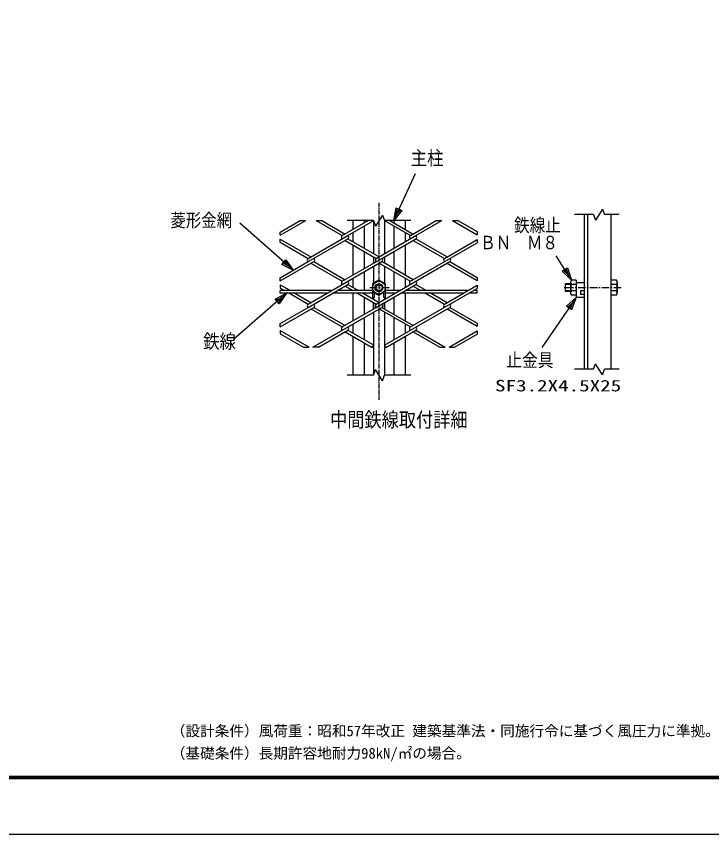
# Model space of a CAD drawing. Units: millimetres, scale not verified. Extents: x -4455 to 4455, y -3150 to 3150.
# Drawn here: x 368 to 2705, y -3150 to -399 of the extents above; entities that cross this region are included whole.
import ezdxf
from ezdxf.enums import TextEntityAlignment as Align

# ---------------------------------------------------------------- set-up
doc = ezdxf.new("R2010")
doc.units = ezdxf.units.MM
doc.header["$LTSCALE"] = 20
doc.linetypes.add('USER1', pattern=[1.125, 0.75, -0.125, 0.125, -0.125])
doc.linetypes.add('USER2', pattern=[2, 1.25, -0.25, 0.25, -0.25])
for name, color, linetype, lineweight in [('0-0_1', 7, 'Continuous', 25), ('0-1_2', 7, 'Continuous', 25), ('0-2_0', 4, 'Continuous', 25), ('0-4_EXTCNT-LMEC0', 2, 'Continuous', 25), ('0-7_WAKU', 7, 'Continuous', 25)]:
    doc.layers.add(name, color=color, linetype=linetype, lineweight=lineweight)
doc.layers.add('0-9_D-TTL-TXT', color=7, linetype='Continuous')
doc.styles.add('ＭＳ ゴシック', font='')
doc.styles.get('ＭＳ ゴシック').set_extended_font_data('MS Gothic')

# ---------------------------------------------------------------- blocks, each defined once
blk = doc.blocks.new('C6')
at = {"layer": '0-0_1', "color": 4}
blk.add_line((123468.4, 40684.1), (124940, 43849.3), dxfattribs=at)
blk.add_lwpolyline([(124013, 41357.3), (123468.4, 40684.1), (123632.1, 41534.4)], close=True, dxfattribs=at)
blk.add_lwpolyline([(123917.8, 41401.6), (123645.5, 41065), (123727.4, 41490.1)], dxfattribs=at)
blk = doc.blocks.new('C7')
at = {"layer": '0-0_1', "color": 4}
blk.add_line((116716.1, 37343.7), (113134.7, 40506.1), dxfattribs=at)
blk.add_lwpolyline([(116225.5, 38057.1), (116716.1, 37343.7), (115947.5, 37742.3)], close=True, dxfattribs=at)
blk.add_lwpolyline([(116156, 37978.4), (116401.3, 37621.7), (116017, 37821)], dxfattribs=at)
blk = doc.blocks.new('C8')
at = {"layer": '0-0_1', "color": 4}
blk.add_line((135422.4, 36674), (134398.6, 38324.4), dxfattribs=at)
blk.add_lwpolyline([(135158.1, 37498.6), (135422.4, 36674), (134801.2, 37277.1)], close=True, dxfattribs=at)
blk.add_lwpolyline([(135068.9, 37443.2), (135201, 37030.9), (134890.4, 37332.5)], dxfattribs=at)
blk = doc.blocks.new('C9')
at = {"layer": '0-0_1', "color": 4}
blk.add_line((135729.1, 35507.4), (134573.6, 33820.7), dxfattribs=at)
blk.add_lwpolyline([(135081.1, 34933.1), (135729.1, 35507.4), (135427.6, 34695.7)], close=True, dxfattribs=at)
blk.add_lwpolyline([(135167.7, 34873.7), (135491.7, 35160.9), (135341, 34755.1)], dxfattribs=at)
blk = doc.blocks.new('C10')
at = {"layer": '0-0_1', "color": 4}
blk.add_line((116273, 35797.2), (112704.2, 32689.8), dxfattribs=at)
blk.add_lwpolyline([(115501.6, 35404), (116273, 35797.2), (115777.4, 35087.3)], close=True, dxfattribs=at)
blk.add_lwpolyline([(115570.5, 35324.8), (115956.2, 35521.4), (115708.4, 35166.4)], dxfattribs=at)

msp = doc.modelspace()

# ---------------------------------------------------------------- linework, layer by layer
at = {"layer": '0-0_1', "color": 4, "linetype": 'USER1'}
msp.add_line((1586.68, -1025.58), (1586.68, -1688.18), dxfattribs=at)
at = {"layer": '0-0_1', "color": 4}
for p, q in [((1598.53, -1067.13), (1574.84, -1104.38)), ((1598.53, -1067.13), (1605.31, -1085.75)), ((2307.97, -1065.75), (2243.99, -1065.75)), ((2307.97, -1065.75), (2314.75, -1084.38)), ((2338.44, -1047.13), (2314.75, -1084.38)), ((2338.44, -1047.13), (2345.22, -1065.75)), ((2394.55, -1065.75), (2345.22, -1065.75)), ((1321.76, -1085.75), (1340.39, -1085.75)), ((1375.98, -1085.75), (1394.6, -1085.75)), ((1568.06, -1085.75), (1480.02, -1085.75)), ((1568.06, -1085.75), (1574.84, -1104.38)), ((1693.35, -1085.75), (1605.31, -1085.75)), ((1779.4, -1085.75), (1798.02, -1085.75)), ((1833.62, -1085.75), (1852.24, -1085.75)), ((1254.97, -1135.07), (1254.97, -1124.31)), ((1916.5, -1122.86), (1916.5, -1133.61)), ((1254.97, -1158.75), (1254.97, -1148)), ((1916.5, -1149.46), (1916.5, -1160.21)), ((1254.97, -1288.68), (1254.97, -1277.93)), ((1916.5, -1276.47), (1916.5, -1287.22)), ((1254.97, -1301.61), (1254.97, -1312.37)), ((1916.5, -1303.07), (1916.5, -1313.83)), ((2230.86, -1300.59), (2212.52, -1300.59)), ((1254.97, -1330.1), (1254.97, -1321.1)), ((1916.5, -1330.1), (1916.5, -1321.1)), ((2230.86, -1321.92), (2212.52, -1321.92)), ((1916.5, -1430.08), (1916.5, -1440.83)), ((1254.97, -1442.29), (1254.97, -1431.54)), ((1254.97, -1455.23), (1254.97, -1465.98)), ((1916.5, -1456.69), (1916.5, -1467.44)), ((1333.12, -1511.1), (1351.75, -1511.1)), ((1383.24, -1511.1), (1364.62, -1511.1)), ((1563.4, -1511.94), (1568.06, -1503.88)), ((1605.31, -1504.24), (1609.96, -1512.31)), ((1790.76, -1511.1), (1809.38, -1511.1)), ((1822.25, -1511.1), (1840.88, -1511.1)), ((2307.97, -1585.44), (2314.75, -1566.82)), ((2338.44, -1604.07), (2314.75, -1566.82)), ((1568.06, -1605.44), (1574.84, -1586.82)), ((1598.53, -1624.07), (1574.84, -1586.82)), ((2307.97, -1585.44), (2243.99, -1585.44)), ((2338.44, -1604.07), (2345.22, -1585.44)), ((2394.55, -1585.44), (2345.22, -1585.44)), ((1568.06, -1605.44), (1480.02, -1605.44)), ((1598.53, -1624.07), (1605.31, -1605.44)), ((1693.35, -1605.44), (1605.31, -1605.44))]:
    msp.add_line(p, q, dxfattribs=at)
at = {"layer": '0-0_1'}
for p, q in [((2275.86, -1065.75), (2275.86, -1585.44)), ((2287.86, -1065.75), (2287.86, -1585.44)), ((2365.86, -1065.75), (2365.86, -1585.44)), ((1254.97, -1135.07), (1340.39, -1085.75)), ((1254.97, -1124.31), (1321.76, -1085.75)), ((1375.98, -1085.75), (1463.28, -1136.16)), ((1394.6, -1085.75), (1472.59, -1130.78)), ((1463.28, -1136.16), (1550.58, -1085.75)), ((1481.9, -1136.16), (1569.2, -1085.75)), ((1498.64, -1085.75), (1498.64, -1115.74)), ((1537.23, -1085.75), (1537.23, -1093.46)), ((1568.06, -1085.75), (1568.06, -1196.65)), ((1604.8, -1085.75), (1692.1, -1136.16)), ((1605.31, -1085.75), (1605.31, -1197.02)), ((1623.42, -1085.75), (1701.41, -1130.78)), ((1636.16, -1085.75), (1636.16, -1093.11)), ((1674.73, -1085.75), (1674.73, -1115.38)), ((1692.1, -1136.16), (1779.4, -1085.75)), ((1710.72, -1136.16), (1798.02, -1085.75)), ((1833.62, -1085.75), (1916.5, -1133.61)), ((1852.24, -1085.75), (1916.5, -1122.86)), ((1498.64, -1126.5), (1498.64, -1156.57)), ((1537.23, -1104.22), (1537.23, -1178.85)), ((1636.16, -1103.86), (1636.16, -1179.21)), ((1674.73, -1126.13), (1674.73, -1156.94)), ((1254.97, -1148), (1358.18, -1207.59)), ((1348.87, -1212.96), (1481.9, -1136.16)), ((1348.87, -1223.72), (1481.9, -1146.91)), ((1472.59, -1152.29), (1577.69, -1212.96)), ((1481.9, -1146.91), (1587, -1207.59)), ((1577.69, -1212.96), (1710.72, -1136.16)), ((1596.31, -1212.96), (1710.72, -1146.91)), ((1701.41, -1152.29), (1806.51, -1212.96)), ((1710.72, -1146.91), (1815.82, -1207.59)), ((1806.51, -1212.96), (1916.5, -1149.46)), ((1254.97, -1158.75), (1348.87, -1212.96)), ((1498.64, -1167.33), (1498.64, -1269.36)), ((1674.73, -1167.69), (1674.73, -1268.99)), ((1692.1, -1289.77), (1916.5, -1160.21)), ((1537.23, -1189.6), (1537.22, -1247.08)), ((1568.06, -1207.4), (1568.06, -1229.28)), ((1605.31, -1207.77), (1605.31, -1228.91)), ((1636.16, -1189.96), (1636.16, -1246.72)), ((1254.97, -1288.68), (1367.49, -1223.72)), ((1254.97, -1277.93), (1348.87, -1223.72)), ((1358.18, -1229.09), (1463.28, -1289.77)), ((1367.49, -1223.72), (1472.59, -1284.39)), ((1463.28, -1289.77), (1596.31, -1212.96)), ((1463.28, -1300.52), (1596.31, -1223.72)), ((1577.69, -1366.58), (1825.13, -1223.72)), ((1587, -1229.09), (1692.1, -1289.77)), ((1701.84, -1284.64), (1596.31, -1223.72)), ((1815.82, -1229.09), (1916.5, -1287.22)), ((1825.13, -1223.72), (1916.5, -1276.47)), ((1537.22, -1257.83), (1537.22, -1321.1)), ((1568.06, -1240.03), (1568.06, -1297.01)), ((1605.31, -1239.66), (1605.31, -1297.01)), ((1636.16, -1257.47), (1636.16, -1321.1)), ((1498.64, -1280.11), (1498.64, -1310.19)), ((1674.73, -1279.74), (1674.73, -1310.55)), ((2249.19, -1286.26), (2233.86, -1286.26)), ((2249.19, -1286.26), (2249.19, -1344.59)), ((2384.52, -1286.26), (2365.86, -1286.26)), ((1254.97, -1301.61), (1288.72, -1321.1)), ((1254.97, -1312.37), (1270.1, -1321.1)), ((1348.87, -1377.33), (1481.9, -1300.52)), ((1348.87, -1366.58), (1463.28, -1300.52)), ((1472.59, -1305.9), (1498.92, -1321.1)), ((1481.9, -1300.52), (1517.54, -1321.1)), ((1577.69, -1377.33), (1710.72, -1300.52)), ((1608.33, -1344.59), (1608.33, -1298.76)), ((1692.1, -1443.38), (1916.5, -1313.83)), ((1701.41, -1305.9), (1727.73, -1321.1)), ((1710.72, -1300.52), (1746.36, -1321.1)), ((1806.51, -1366.58), (1916.5, -1303.07)), ((2212.52, -1297.92), (2212.52, -1324.59)), ((2230.86, -1297.92), (2212.52, -1297.92)), ((2230.86, -1293.34), (2230.86, -1329.17)), ((2249.19, -1300.42), (2233.86, -1300.42)), ((2275.86, -1294.59), (2249.19, -1294.59)), ((2384.5, -1300.42), (2365.86, -1300.42)), ((2387.52, -1293.33), (2387.52, -1329.19)), ((1427.64, -1321.1), (1254.97, -1321.1)), ((1412.05, -1330.1), (1254.97, -1330.1)), ((1285.69, -1330.1), (1348.87, -1366.58)), ((1304.31, -1330.1), (1358.18, -1361.2)), ((1565.03, -1330.1), (1430.68, -1330.1)), ((1565.03, -1321.1), (1446.27, -1321.1)), ((1498.64, -1320.94), (1498.64, -1321.1)), ((1498.64, -1330.1), (1498.64, -1422.97)), ((1514.5, -1330.1), (1577.69, -1366.58)), ((1533.13, -1330.1), (1587, -1361.2)), ((1537.22, -1330.1), (1537.22, -1332.46)), ((1537.22, -1343.21), (1537.22, -1400.69)), ((1570.03, -1344.59), (1565.03, -1344.59)), ((1568.06, -1344.59), (1568.06, -1350.26)), ((1570.03, -1326.64), (1570.03, -1344.59)), ((1576.02, -1330.1), (1570.03, -1330.1)), ((1603.33, -1330.1), (1597.35, -1330.1)), ((1603.33, -1344.59), (1603.33, -1326.64)), ((1608.33, -1344.59), (1603.33, -1344.59)), ((1605.31, -1344.59), (1605.31, -1350.63)), ((1656.46, -1321.1), (1608.33, -1321.1)), ((1640.87, -1330.1), (1608.33, -1330.1)), ((1636.16, -1330.1), (1636.16, -1332.82)), ((1636.16, -1343.57), (1636.16, -1400.33)), ((1869.69, -1330.1), (1659.5, -1330.1)), ((1674.73, -1330.1), (1674.72, -1422.6)), ((1885.28, -1321.1), (1675.09, -1321.1)), ((1743.32, -1330.1), (1806.51, -1366.58)), ((1761.95, -1330.1), (1815.82, -1361.2)), ((1916.5, -1330.1), (1888.31, -1330.1)), ((1916.5, -1321.1), (1903.9, -1321.1)), ((2230.86, -1324.59), (2212.52, -1324.59)), ((2249.19, -1322.09), (2233.86, -1322.09)), ((2249.19, -1336.26), (2233.86, -1336.26)), ((2275.86, -1344.59), (2249.19, -1344.59)), ((2275.86, -1321.26), (2264.19, -1321.26)), ((2264.19, -1321.26), (2264.19, -1334.59)), ((2275.86, -1334.59), (2264.19, -1334.59)), ((2384.53, -1322.09), (2365.86, -1322.09)), ((2384.58, -1336.26), (2365.86, -1336.26)), ((1568.06, -1382.89), (1568.06, -1361.02)), ((1568.06, -1361.02), (1568.06, -1382.89)), ((1605.31, -1382.52), (1605.31, -1361.38)), ((1605.31, -1361.38), (1605.31, -1382.52)), ((1254.97, -1442.29), (1367.49, -1377.33)), ((1254.97, -1431.54), (1348.87, -1377.33)), ((1358.18, -1382.71), (1463.28, -1443.38)), ((1364.62, -1511.1), (1596.31, -1377.33)), ((1367.49, -1377.33), (1472.59, -1438.01)), ((1463.28, -1443.38), (1577.69, -1377.33)), ((1587, -1382.71), (1692.1, -1443.38)), ((1596.31, -1377.33), (1701.41, -1438.01)), ((1605.31, -1504.24), (1825.13, -1377.33)), ((1815.82, -1382.71), (1916.5, -1440.83)), ((1825.13, -1377.33), (1916.5, -1430.08)), ((1537.22, -1411.45), (1537.22, -1486.07)), ((1636.16, -1411.09), (1636.16, -1486.43)), ((1254.97, -1455.23), (1351.75, -1511.1)), ((1383.24, -1511.1), (1481.9, -1454.14)), ((1481.9, -1454.14), (1568.06, -1503.88)), ((1498.64, -1433.72), (1498.64, -1463.8)), ((1609.96, -1512.31), (1710.72, -1454.14)), ((1674.72, -1433.35), (1674.72, -1464.17)), ((1710.72, -1454.14), (1809.38, -1511.1)), ((1822.25, -1511.1), (1916.5, -1456.69)), ((1254.97, -1465.98), (1333.12, -1511.1)), ((1472.59, -1459.51), (1563.4, -1511.94)), ((1498.64, -1474.55), (1498.64, -1605.44)), ((1674.72, -1474.92), (1674.72, -1605.44)), ((1701.41, -1459.51), (1790.76, -1511.1)), ((1840.88, -1511.1), (1916.5, -1467.44)), ((1537.22, -1496.82), (1537.21, -1605.44)), ((1636.16, -1497.18), (1636.16, -1605.44))]:
    msp.add_line(p, q, dxfattribs=at)
at = {"layer": '0-0_1', "color": 4, "linetype": 'USER2'}
for p, q in [((1620.92, -1311.26), (1552.97, -1311.26)), ((2400.67, -1311.26), (2208.81, -1311.26))]:
    msp.add_line(p, q, dxfattribs=at)
at = {"layer": '0-0_1'}
for points in [[(1608.33, -1298.76), (1586.68, -1286.26), (1565.03, -1298.76), (1565.03, -1344.59)], [(1565.03, -1323.76), (1586.68, -1336.26), (1608.33, -1323.76)], [(1568.06, -1393.64), (1568.06, -1503.88), (1568.06, -1605.44)], [(1605.31, -1393.28), (1605.31, -1504.24), (1605.31, -1605.44)]]:
    msp.add_lwpolyline(points, dxfattribs=at)
for radius in [21.65, 13.33]:
    msp.add_circle((1586.68, -1311.26), radius, dxfattribs=at)
at = {"layer": '0-0_1', "color": 4}
msp.add_circle((1586.68, -1311.26), 10.67, dxfattribs=at)
at = {"layer": '0-0_1'}
for centre, radius, start, end in [((1466.38, -1141.53), 6.21, 120.00161, 239.99838), ((1478.8, -1141.53), 6.21, 300.00168, 59.99832), ((1695.2, -1141.53), 6.21, 120.00161, 239.99838), ((1707.62, -1141.53), 6.21, 300.00168, 59.99832), ((1351.97, -1218.34), 6.21, 120.00161, 239.99838), ((1364.39, -1218.34), 6.21, 300.00168, 59.99832), ((1580.79, -1218.34), 6.21, 120.00161, 239.99838), ((1593.21, -1218.34), 6.21, 300.00168, 59.99832), ((1809.61, -1218.34), 6.21, 120.00161, 239.99838), ((1822.03, -1218.34), 6.21, 300.00168, 59.99832), ((1466.38, -1295.15), 6.21, 120.00161, 239.99838), ((1478.8, -1295.15), 6.21, 300.00168, 59.99832), ((1695.2, -1295.15), 6.21, 120.00161, 239.99838), ((1707.62, -1295.15), 6.21, 300.00168, 59.99832), ((2240.5, -1293.32), 9.68, 133.23149, 226.94679), ((2377.89, -1293.32), 9.68, 313.05395, 46.76926), ((2252.04, -1311.32), 21.18, 149.07794, 210.64148), ((2366.34, -1311.32), 21.18, 329.3584, 30.92194), ((2241.11, -1329.22), 10.17, 135.46316, 224.1324), ((2377.27, -1329.22), 10.17, 315.86685, 44.53607), ((1351.97, -1371.95), 6.21, 120.00161, 239.99838), ((1364.39, -1371.95), 6.21, 300.00168, 59.99832), ((1580.79, -1371.95), 6.21, 120.00161, 239.99838), ((1593.21, -1371.95), 6.21, 300.00168, 59.99832), ((1809.61, -1371.95), 6.21, 120.00161, 239.99838), ((1822.03, -1371.95), 6.21, 300.00168, 59.99832), ((1466.38, -1448.76), 6.21, 120.00161, 239.99838), ((1478.8, -1448.76), 6.21, 300.00168, 59.99832), ((1695.2, -1448.76), 6.21, 120.00161, 239.99838), ((1707.62, -1448.76), 6.21, 300.00168, 59.99832)]:
    msp.add_arc(centre, radius, start, end, dxfattribs=at)
at = {"layer": '0-1_2'}
msp.add_line((2365.86, -1295.13), (2365.86, -1327.41), dxfattribs=at)
at = {"layer": '0-4_EXTCNT-LMEC0', "color": 4}
msp.add_line((2191.42, -1428.93), (2134.36, -1512.5), dxfattribs=at)
at = {"layer": '0-7_WAKU', "color": 3}
msp.add_lwpolyline([(-4455, 3150), (4455, 3150), (4455, -3150), (-4455, -3150)], close=True, dxfattribs=at)
at = {"layer": '0-7_WAKU'}
for points in [[(-4155, 2962.5), (4155, 2962.5), (4155, -2962.5), (-4155, -2962.5)], [(-4153.13, 2960.62), (4153.12, 2960.62), (4153.12, -2960.63), (-4153.13, -2960.63)], [(-4151.25, 2958.75), (4151.25, 2958.75), (4151.25, -2958.75), (-4151.25, -2958.75)], [(-4149.38, 2956.87), (4149.37, 2956.87), (4149.37, -2956.88), (-4149.38, -2956.88)], [(-4147.5, 2955), (4147.5, 2955), (4147.5, -2955), (-4147.5, -2955)]]:
    msp.add_lwpolyline(points, close=True, dxfattribs=at)

# ---------------------------------------------------------------- block references
at = {"layer": '0-2_0', "xscale": 0.05, "yscale": 0.05}
for name in ['C6', 'C7', 'C8', 'C10', 'C9']:
    msp.add_blockref(name, (-4537.26, -3119.96), dxfattribs=at)

# ---------------------------------------------------------------- texts
at = {"layer": '0-0_1', "color": 4, "style": 'ＭＳ ゴシック', "width": 0.85}
for s, height, p in [('主柱', 47.36, (1693.44, -913.24)), ('菱形金網', 44.57, (885.94, -1120.09)), ('鉄線止', 45.45, (2040.31, -1137.47)), ('ＢＮ\u3000Ｍ８', 45.16, (1926.7, -1195.58)), ('鉄線', 47.36, (995.98, -1529.57)), ('止金具', 45.45, (2014.9, -1591.18)), ('中間鉄線取付詳細', 49.84, (1422.38, -1795.03))]:
    msp.add_text(s, height=height, dxfattribs=at).set_placement(p, align=Align.BOTTOM_LEFT)
at = {"layer": '0-4_EXTCNT-LMEC0', "color": 4, "style": 'ＭＳ ゴシック', "width": 1.35}
msp.add_text('SF3.2X4.5X25', height=38.48, dxfattribs=at).set_placement((1976.74, -1671.36), align=Align.BOTTOM_LEFT)
at = {"layer": '0-9_D-TTL-TXT', "style": 'ＭＳ ゴシック'}
for s, p in [('（設計条件）風荷重：昭和57年改正 建築基準法・同施行令に基づく風圧力に準拠。', (886.94, -2830.2)), ('（基礎条件）長期許容地耐力98kN/㎡の場合。', (886.94, -2905.2))]:
    msp.add_text(s, height=36.08, dxfattribs=at).set_placement(p, align=Align.BOTTOM_LEFT)

doc.saveas('drawing.dxf')
